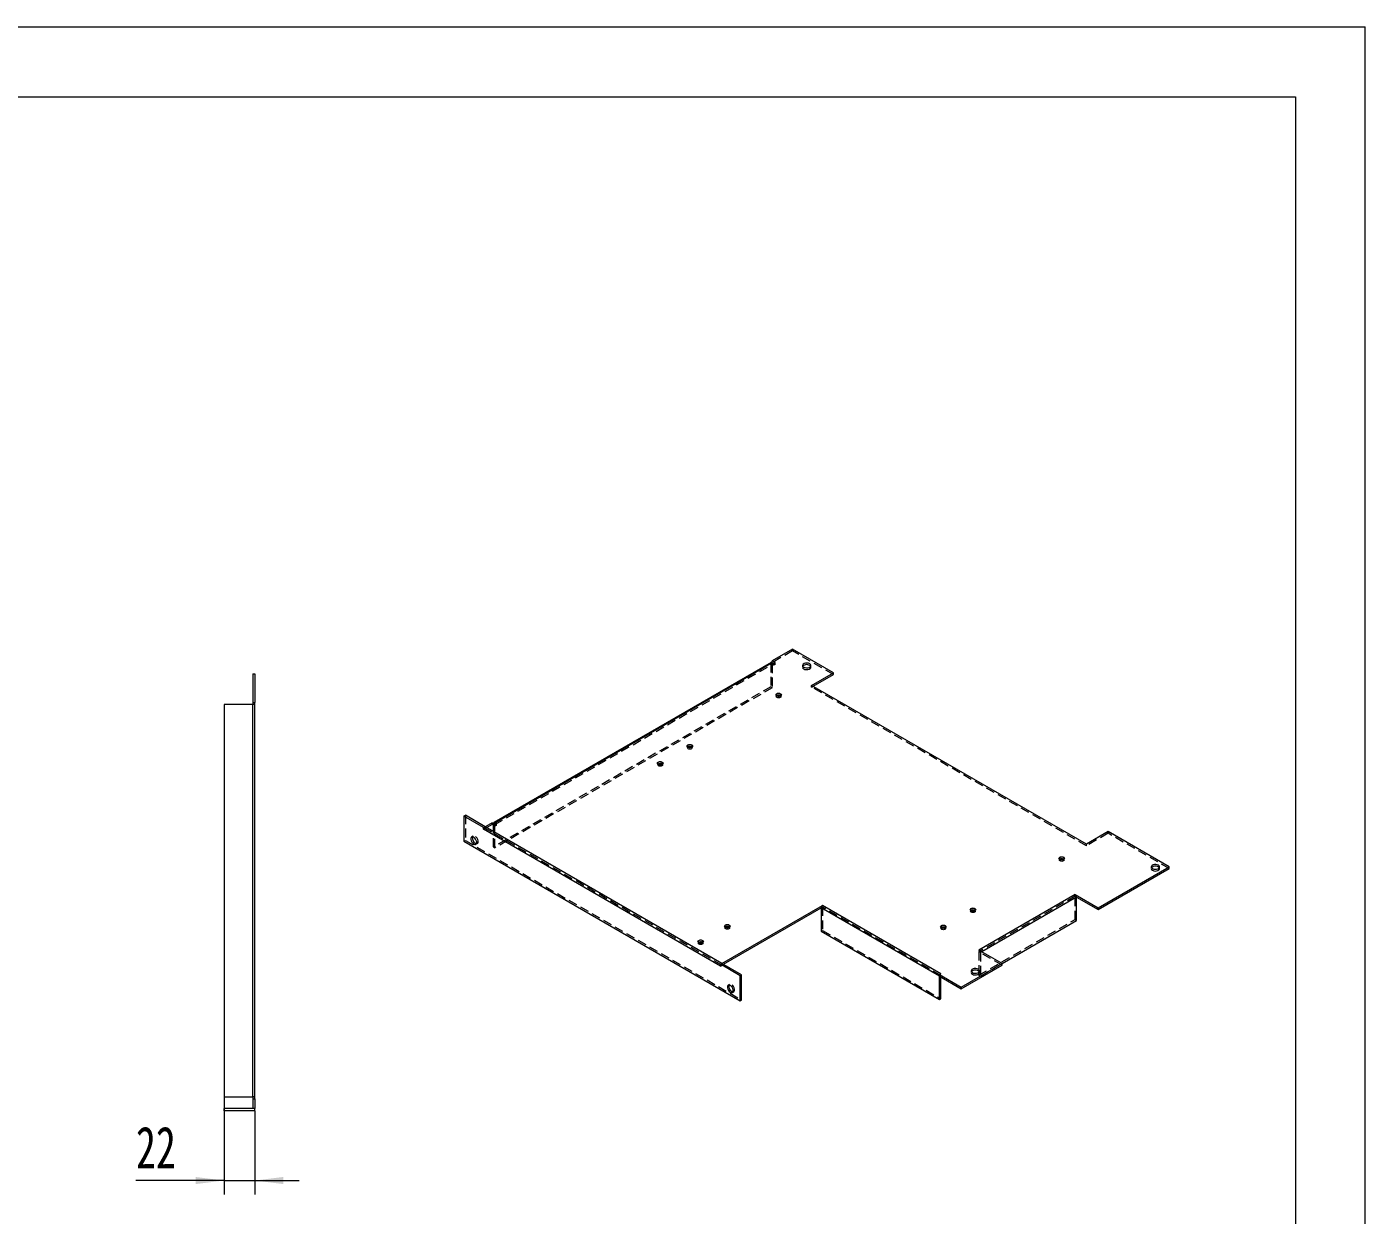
# Model space of a CAD drawing. Header units: millimetres. Extents: x 0 to 2100, y 1 to 1486.
# Drawn here: x 1141 to 2100, y 635 to 1486 of the extents above; entities that cross this region are included whole.
import ezdxf

# ---------------------------------------------------------------- set-up
doc = ezdxf.new("R2010")
doc.units = ezdxf.units.MM
doc.header["$LTSCALE"] = 5
doc.linetypes.add('HIDDEN', pattern=[1.905, 1.27, -0.635])
doc.layers.add('A-TITLEBLOCK', color=7, linetype='Continuous', lineweight=15)
doc.styles.add('SLDTEXTSTYLE1', font='TXT', dxfattribs={"width": 0.7})
doc.dimstyles.new('SLDDIMSTYLE1', dxfattribs={"dimtxt": 30, "dimasz": 20.4, "dimexe": 0, "dimexo": 0.0625, "dimgap": 7.5, "dimtad": 2, "dimrnd": 1e-09, "dimzin": 12, "dimdsep": 46, "dimtxsty": 'SLDTEXTSTYLE1', "dimsah": 1, "dimcen": 0.09, "dimadec": 0, "dimazin": 3, "dimtfac": 1, "dimtmove": 0, "dimatfit": 0, "dimfxl": 0, "dimfrac": 2, "dimtolj": 1, "dimtzin": 12, "dimarcsym": 0})

# ---------------------------------------------------------------- blocks, each defined once
blk = doc.blocks.new('_D_33')
at = {"layer": 'A-TITLEBLOCK'}
for p, q in [((1282.474644545871, 719.5038212177692), (1282.474644545871, 649.5038212177589)), ((1304.474644545871, 709.503821217769), (1304.474644545871, 649.5038212177586)), ((1282.474644545871, 659.5038212177589), (1219.307952350837, 659.5038212177592)), ((1282.474644545871, 659.5038212177589), (1304.474644545871, 659.5038212177587)), ((1304.474644545871, 659.5038212177587), (1336.224644545871, 659.5038212177585))]:
    blk.add_line(p, q, dxfattribs=at)
for points in [[(1282.474644545871, 659.5038212177589), (1262.074644545871, 662.0438212177589), (1262.074644545871, 656.963821217759)], [(1304.474644545871, 659.5038212177587), (1324.874644545871, 656.9638212177587), (1324.874644545871, 662.0438212177586)]]:
    blk.add_solid(points, dxfattribs=at)
at = {"layer": 'A-TITLEBLOCK', "insert": (1219.307952350838, 698.1758539929946), "char_height": 30, "attachment_point": 1, "style": 'SLDTEXTSTYLE1'}
blk.add_mtext('22', dxfattribs=at)

msp = doc.modelspace()

# ---------------------------------------------------------------- linework, layer by layer
at = {"color": 7, "linetype": 'Continuous', "lineweight": 15}
for p, q in [((1689.814163056024, 1040.13507777468), (1675.318471007126, 1031.766892876676)), ((1719.159093358374, 1023.194610099127), (1689.814163056024, 1040.13507777468)), ((1674.568545607865, 1030.61655067299), (1475.871533867248, 915.9112073670149)), ((1476.621472931308, 915.8369452808425), (1675.318484671925, 1030.542288586817)), ((1677.439791369125, 1030.542280698297), (1675.318471007126, 1031.766892876676)), ((1675.318471007126, 1030.542280699362), (1675.318471007126, 1031.766892876676)), ((1675.318484671925, 1030.542288586817), (1676.379144852924, 1029.929982497628)), ((1676.379144852924, 1029.929982497628), (1677.439791369125, 1030.542280698297)), ((1302.974644532833, 1022.503814780467), (1304.474644545871, 1022.503814780467)), ((1302.974644532833, 1022.503814780467), (1302.974644532833, 1002.003810488933)), ((1304.474644545871, 1022.503814780467), (1304.474644545871, 1002.003810488933)), ((1703.602754793276, 1014.214127000453), (1719.159093358374, 1023.194610099127)), ((1704.663590970295, 1013.601723461507), (1719.159093358374, 1021.969798870652)), ((1719.159093358374, 1021.969798870652), (1719.159093358374, 1023.194610099127)), ((1900.531989412998, 900.5292997040758), (1703.602754793276, 1014.214127000453)), ((1282.474644665081, 1000.503829800838), (1282.474644665081, 719.5038209942516)), ((1302.974644532833, 1000.503829800838), (1282.474644665081, 1000.503829800838)), ((1302.974644532833, 1002.003810488933), (1304.474644545871, 1002.003810488933)), ((1302.974644532833, 1002.003810488933), (1302.974644532833, 1000.503829800838)), ((1302.974644532833, 719.5038209942516), (1302.974644532833, 1000.503829800838)), ((1304.474644545871, 1000.503829800838), (1302.974644532833, 1000.503829800838)), ((1304.474644545871, 1000.503829800838), (1304.474644545871, 1002.003810488933)), ((1304.474644545871, 719.5038209942516), (1304.474644545871, 1000.503829800838)), ((1681.081404533195, 1006.927484814202), (1681.178452920248, 1006.866350492751)), ((1617.441791697595, 970.1891183223283), (1617.538840084647, 970.1279840008781)), ((1596.228587419061, 957.9429961583706), (1596.325635806114, 957.8818618369203)), ((1454.347609788864, 920.5312918379046), (1455.408269969863, 921.143597927094)), ((1469.550405277493, 912.9795169913485), (1455.408269969863, 921.143597927094)), ((1454.347609788864, 920.5312918379046), (1454.347609788864, 902.5673940737574)), ((1468.489745096493, 912.3672109021591), (1454.347609788864, 920.5312918379046)), ((1468.489745096493, 912.3672109021591), (1469.550405277493, 912.9795169913485)), ((1468.489745096493, 911.1423996736839), (1468.489745096493, 912.3672109021591)), ((1474.500153063217, 915.8369455659697), (1469.550405277493, 912.9795169913485)), ((1639.256028969048, 815.0105457624004), (1469.550405277493, 912.9795169913485)), ((1474.500153063217, 915.8369455659697), (1476.621473425216, 914.612333387591)), ((1477.682133112307, 915.224639191653), (1476.621472931308, 915.8369452808425)), ((1476.621472931308, 915.8369452808425), (1476.621472931308, 914.6123331035292)), ((1476.621473425216, 914.612333387591), (1477.682133112307, 915.224639191653)), ((1454.347609788864, 902.5673940737574), (1652.3375014615, 788.2702624939966)), ((1638.195368788048, 813.1734284447359), (1468.489745096493, 911.1423996736839)), ((1916.088327978097, 909.5097828027494), (1900.531989412998, 900.5292997040758)), ((1959.928952963522, 884.2011287085128), (1916.088327978097, 909.5097828027494)), ((1884.021045802553, 889.7729236143531), (1884.118088921249, 889.7117923342599)), ((1909.017266909727, 854.8104379480999), (1959.928952963522, 884.2011287085128)), ((1909.017266909727, 853.5856267196247), (1959.928952963522, 882.9763174800376)), ((1959.928952963522, 882.9763174800376), (1959.928952963522, 884.2011287085128)), ((1892.400260755003, 864.4032314128715), (1823.457352118126, 824.603337421366)), ((1892.400260755003, 864.4032314128715), (1909.017266909727, 854.8104379480999)), ((1639.256028969048, 815.0105457624004), (1711.380921441646, 856.6473599223225)), ((1640.316861524072, 814.3981401325212), (1710.320259120377, 854.8102413691065)), ((1795.173086771223, 805.8257466305608), (1710.320259120377, 854.8102413691065)), ((1710.320259120377, 854.8102413691065), (1710.320259120377, 838.0711548334343)), ((1796.233749092492, 807.6628651837767), (1711.380921441646, 856.6473599223225)), ((1893.460928344628, 862.5661098182984), (1825.57885588477, 823.3786235163219)), ((1893.460928344628, 845.8270232826262), (1893.460928344628, 862.5661098182984)), ((1893.460928344628, 862.5661098182984), (1909.017266909727, 853.5856267196247)), ((1909.017266909727, 853.5856267196247), (1909.017266909727, 854.8104379480999)), ((1820.381432966952, 853.0345571224798), (1820.478476085649, 852.9734258423867)), ((1840.074368809561, 815.0076184725089), (1893.460928344628, 845.8270232826262)), ((1644.311840616139, 841.1966368003255), (1644.408899539903, 841.1355024788752)), ((1710.320259120377, 838.0711548334343), (1795.173086771223, 789.0866600948887)), ((1799.168228688419, 840.788434958522), (1799.265271807115, 840.7273036784289)), ((1625.219958345966, 830.1751277651706), (1625.317016611185, 830.1139930635507)), ((1840.074358272849, 815.0105439565943), (1823.457352118126, 824.603337421366)), ((1638.195368788048, 814.3982396732109), (1639.256028969048, 815.0105457624004)), ((1638.195368788048, 814.3982396732109), (1638.195368788048, 813.1734284447359)), ((1652.3375014615, 806.2341602581439), (1638.195368788048, 814.3982396732109)), ((1653.398161642499, 806.8464663473334), (1639.256028969048, 815.0105457624004)), ((1652.3375014615, 806.2341602581439), (1653.398161642499, 806.8464663473334)), ((1652.3375014615, 788.2702624939966), (1652.3375014615, 806.2341602581439)), ((1653.398161642499, 788.882568583186), (1653.398161642499, 806.8464663473334)), ((1795.173086771223, 807.0505578590358), (1796.233749092492, 807.6628651837767)), ((1795.173086771223, 807.0505578590358), (1810.729425336321, 798.0700747603622)), ((1795.173086771223, 805.8257466305608), (1795.173086771223, 807.0505578590358)), ((1810.729425336321, 798.0700747603622), (1840.074358272849, 815.0105439565943)), ((1810.729425336321, 796.8452635318872), (1840.074358272849, 813.7857327281192)), ((1823.457352118126, 809.4579174151501), (1823.457352118126, 808.725050201342)), ((1840.074358272849, 813.7857327281192), (1840.074358272849, 815.0105439565943)), ((1795.173086771223, 805.8257466305608), (1810.729425336321, 796.8452635318872)), ((1795.173086771223, 789.0866600948887), (1795.173086771223, 805.8257466305608)), ((1796.233749092492, 789.6989674196295), (1796.233749092492, 805.2134417779882)), ((1810.729425336321, 796.8452635318872), (1810.729425336321, 798.0700747603622)), ((1652.3375014615, 788.2702624939966), (1653.398161642499, 788.882568583186)), ((1795.173086771223, 789.0866600948887), (1796.233749092492, 789.6989674196295)), ((1282.474644665081, 719.5038209942516), (1302.974644532833, 719.5038209942516)), ((1282.474644665081, 709.5038212177689), (1282.474644665081, 711.0038212308075)), ((1304.474644545871, 711.0038212308075), (1282.474644665081, 711.0038212308075)), ((1304.474644545871, 719.5038209942516), (1302.974644532833, 719.5038209942516)), ((1302.974644532833, 719.5038209942516), (1302.974644532833, 718.003821679705)), ((1302.974644532833, 718.003821679705), (1302.974644532833, 711.0038212308075)), ((1302.974644532833, 718.003821679705), (1304.474644545871, 718.003821679705)), ((1304.474644545871, 718.003821679705), (1304.474644545871, 719.5038209942516)), ((1304.474644545871, 718.003821679705), (1304.474644545871, 711.0038212308075)), ((1304.474644545871, 709.503821217769), (1304.474644545871, 711.0038212308075)), ((1304.474644545871, 709.503821217769), (1282.474644665081, 709.5038212177689))]:
    msp.add_line(p, q, dxfattribs=at)
at = {"color": 7, "linetype": 'HIDDEN', "lineweight": 0}
for p, q in [((1689.814163056024, 1038.910266546205), (1675.318471007126, 1030.542081648201)), ((1689.814163056024, 1038.910266546205), (1689.814163056024, 1040.13507777468)), ((1719.159093358374, 1021.969798870652), (1689.814163056024, 1038.910266546205)), ((1475.560812750308, 915.2244401415567), (1674.257824490925, 1029.929783447531)), ((1476.621472931308, 914.6121340523673), (1675.318484671925, 1029.317477358342)), ((1674.257824490925, 1029.929783447531), (1675.318484671925, 1029.317477358342)), ((1674.257824490925, 1029.929783447531), (1674.257824490925, 1013.190696911859)), ((1675.318471007126, 1030.542081648201), (1677.439791369125, 1029.317469469822)), ((1675.318484671925, 1030.542288586817), (1675.318484671925, 1029.317477358342)), ((1675.318484671925, 1029.317477358342), (1675.318484671925, 1012.57839082267)), ((1676.379144852924, 1028.705171269153), (1675.318484671925, 1029.317477358342)), ((1676.379144852924, 1028.705171269153), (1676.379144852924, 1029.929982497628)), ((1677.439791369125, 1029.317469469822), (1676.379144852924, 1028.705171269153)), ((1677.439791369125, 1029.317469469822), (1677.439791369125, 1030.542280698297)), ((1697.06720499664, 1028.501259133767), (1697.06720499664, 1027.276447905291)), ((1703.06721849685, 1027.276454748345), (1703.06721849685, 1028.50126597682)), ((1674.257824490925, 1013.190696911859), (1475.560812750308, 898.4853536058847)), ((1675.318484671925, 1012.57839082267), (1476.621472931308, 897.8730475166951)), ((1674.257824490925, 1013.190696911859), (1675.318484671925, 1012.57839082267)), ((1678.264670061117, 1007.478755552376), (1678.264670061117, 1006.253944323901)), ((1681.564678737467, 1006.253947365258), (1681.564678737467, 1007.478758593733)), ((1703.602754793276, 1012.989315771978), (1703.602754793276, 1014.214127000453)), ((1703.602754793276, 1012.989315771978), (1704.663590970295, 1013.601723461507)), ((1900.531989412998, 899.3044884756007), (1703.602754793276, 1012.989315771978)), ((1614.625057225517, 970.7403890605028), (1614.625057225517, 969.5155778320277)), ((1617.925065901867, 969.5155808733849), (1617.925065901867, 970.74039210186)), ((1593.411852946984, 958.494266896545), (1593.411852946984, 957.26945566807)), ((1596.711861623334, 957.2694587094271), (1596.711861623334, 958.4942699379023)), ((1455.408269969863, 921.143597927094), (1455.408269969863, 903.1797001629468)), ((1468.489745096493, 911.1423996736839), (1469.550405277493, 911.7547057628733)), ((1474.500153063217, 914.6121343374946), (1469.550405277493, 911.7547057628733)), ((1469.550405277493, 911.7547057628733), (1469.550405277493, 912.9795169913485)), ((1639.256028969048, 813.7857345339253), (1469.550405277493, 911.7547057628733)), ((1474.500153063217, 914.6121343374946), (1474.500153063217, 915.8369455659697)), ((1476.621473425216, 913.3875221591157), (1474.500153063217, 914.6121343374946)), ((1475.560812750308, 915.2244401415567), (1476.621472931308, 914.6121340523673)), ((1475.560812750308, 898.4853536058847), (1475.560812750308, 915.2244401415567)), ((1476.621473425216, 913.3875221591157), (1476.621473425216, 914.612333387591)), ((1476.621472931308, 914.6121340523673), (1477.682133112307, 913.999827963178)), ((1477.682133112307, 913.999827963178), (1476.621473425216, 913.3875221591157)), ((1476.621472931308, 897.8730475166951), (1476.621472931308, 913.387521875054)), ((1477.682133112307, 913.999827963178), (1477.682133112307, 915.224639191653)), ((1454.347609788864, 902.5673940737574), (1455.408269969863, 903.1797001629468)), ((1455.408269969863, 903.1797001629468), (1653.398161642499, 788.882568583186)), ((1460.97945904281, 906.1867806465413), (1459.918798861811, 905.5744745573519)), ((1916.088327978097, 908.2849715742742), (1900.531989412998, 899.3044884756007)), ((1916.088327978097, 908.2849715742742), (1916.088327978097, 909.5097828027494)), ((1959.928952963522, 882.9763174800376), (1916.088327978097, 908.2849715742742)), ((1462.918555365002, 900.3781811561978), (1463.979215546002, 900.9904872453873)), ((1475.560812750308, 898.4853536058847), (1476.621472931308, 897.8730475166951)), ((1900.531989412998, 899.3044884756007), (1900.531989412998, 900.5292997040758)), ((1881.204308696297, 890.3241958732061), (1881.204308696297, 889.0993846447311)), ((1884.504322641003, 889.0993846447311), (1884.504322641003, 890.3241958732061)), ((1947.02944636143, 884.2011287085128), (1947.02944636143, 882.9763174800377)), ((1953.02947171544, 882.9763174800377), (1953.02947171544, 884.2011287085128)), ((1710.320259120377, 854.8102413691065), (1711.380921441646, 855.4225486938473)), ((1796.233749092492, 806.4380539553016), (1711.380921441646, 855.4225486938473)), ((1711.380921441646, 855.4225486938473), (1711.380921441646, 838.6834621581751)), ((1892.400260755003, 863.1784201843965), (1823.457352118126, 823.378526192891)), ((1892.400260755003, 846.4393336487243), (1892.400260755003, 863.1784201843965)), ((1892.400260755003, 863.1784201843965), (1893.460928344628, 862.5661098182984)), ((1817.564695860696, 853.5858293813328), (1817.564695860696, 852.3610181528578)), ((1820.864709805403, 852.3610181528578), (1820.864709805403, 853.5858293813328)), ((1823.457352118126, 806.6394396572188), (1892.400260755003, 846.4393336487243)), ((1893.460928344628, 845.8270232826262), (1892.400260755003, 846.4393336487243)), ((1641.495121949129, 841.7479075384999), (1641.495121949129, 840.5230963100248)), ((1644.795120088767, 840.523099351382), (1644.795120088767, 841.7479105798571)), ((1710.320259120377, 838.0711548334343), (1711.380921441646, 838.6834621581751)), ((1711.380921441646, 838.6834621581751), (1796.233749092492, 789.6989674196295)), ((1796.351491582163, 841.339707217375), (1796.351491582163, 840.1148959889)), ((1799.651505526869, 840.1148959889), (1799.651505526869, 841.339707217375)), ((1622.403239678956, 830.7263985033452), (1622.403239678956, 829.50158727487)), ((1625.70323584296, 829.5015891757182), (1625.70323584296, 830.7264004041933)), ((1823.457352118126, 823.378526192891), (1823.457352118126, 809.4579174151501)), ((1824.518019707751, 822.7662158267929), (1823.457352118126, 823.378526192891)), ((1825.57885588477, 823.3786235163219), (1824.518019707751, 822.7662158267929)), ((1840.074358272849, 813.7857327281192), (1824.518019707751, 822.7662158267929)), ((1824.518019707751, 822.7662158267929), (1824.518019707751, 806.0271292911207)), ((1638.195368788048, 813.1734284447359), (1639.256028969048, 813.7857345339253)), ((1639.256028969048, 815.0105457624004), (1639.256028969048, 813.7857345339253)), ((1639.256028969048, 813.7857345339253), (1640.316861524072, 814.3981401325212)), ((1795.173086771223, 805.8257466305608), (1796.233749092492, 806.4380539553016)), ((1796.233749092492, 805.2134417779882), (1796.233749092492, 806.4380539553016)), ((1817.982471228205, 809.7038956822937), (1817.982471228205, 808.4790844538187)), ((1823.457352118126, 808.725050201342), (1823.457352118126, 806.6394396572188)), ((1824.518019707751, 806.0271292911207), (1823.457352118126, 806.6394396572188)), ((1823.982480777147, 808.479075329747), (1823.982480777147, 809.703886558222)), ((1824.518019707751, 806.0271292911207), (1840.074368809561, 815.0076184725089)), ((1644.827220676172, 800.0537269611689), (1643.766560495173, 799.4414208719795)), ((1646.766320291087, 794.2451255699772), (1647.826980472087, 794.8574316591667))]:
    msp.add_line(p, q, dxfattribs=at)
at = {"color": 7, "linetype": 'Continuous', "lineweight": 15, "flags": 128}
for points in [[(1697.945898299464, 1027.276653608357), (1698.799369347631, 1026.93166789702), (1699.80575706473, 1026.775996027788), (1700.843682478317, 1026.828419141825), (1701.787941789444, 1027.082602852384), (1702.524668701414, 1027.507906245827), (1702.964996584143, 1028.053027708592), (1703.055805920527, 1028.652209295917), (1702.786145115398, 1029.233184558592), (1702.188526511115, 1029.725870741891), (1701.335076536373, 1030.070868618657), (1700.328688819273, 1030.226540487889), (1699.290762088598, 1030.174118134191), (1698.346483021135, 1029.919921497864), (1697.609756109165, 1029.494618104421), (1697.169447982772, 1028.949509567424), (1697.078639963477, 1028.35032721976), (1697.348300768605, 1027.769351957085), (1697.945898299464, 1027.276653608357)], [(1678.747944265389, 1006.805218103433), (1679.283235583258, 1006.598731237793), (1679.914671765114, 1006.526229843739), (1680.546105312792, 1006.598741882543), (1681.081401899017, 1006.805219624111), (1681.439070592193, 1007.11423976566), (1681.564678737467, 1007.478758593733), (1681.439067958015, 1007.843266777056), (1681.081404533195, 1008.152296042677), (1680.546092141902, 1008.358770742887), (1679.91467703347, 1008.431284302371), (1679.283243485792, 1008.358772263566), (1678.747949533745, 1008.15229300132), (1678.390278206392, 1007.843274380449), (1678.264670061117, 1007.478755552376), (1678.390259767146, 1007.114235203624), (1678.747944265389, 1006.805218103433)], [(1615.108331429789, 970.0668516115594), (1615.64363328437, 969.8603708286342), (1616.275058929514, 969.7878633518651), (1616.906492477192, 969.8603753906701), (1617.441789063417, 970.0668531322381), (1617.799457756592, 970.3758732737869), (1617.925065901867, 970.74039210186), (1617.799465659127, 971.1049063678973), (1617.441791697595, 971.4139295508035), (1616.906489843014, 971.6204103337286), (1616.27506419787, 971.6929178104978), (1615.643630650192, 971.6204057716927), (1615.108336698145, 971.4139265094462), (1614.750665370792, 971.104907888576), (1614.625057225517, 970.7403890605028), (1614.750657468257, 970.3758747944655), (1615.108331429789, 970.0668516115594)], [(1593.895137687968, 957.820735530316), (1594.430429005836, 957.6142486646764), (1595.06185465098, 957.5417411879074), (1595.693288198659, 957.6142532267123), (1596.228584784883, 957.8207309682803), (1596.586264014771, 958.1297571925436), (1596.711861623334, 958.4942699379023), (1596.586261380593, 958.8587842039396), (1596.228587419061, 959.1678073868457), (1595.693285564481, 959.3742881697709), (1595.061859919337, 959.44679564654), (1594.430436908371, 959.3742896904495), (1593.895132419612, 959.1678043454884), (1593.537461092258, 958.8587857246182), (1593.411852946984, 958.494266896545), (1593.537453189724, 958.1297526305077), (1593.895137687968, 957.820735530316)], [(1461.418677442678, 900.5267052097397), (1462.144211732191, 900.2555937428042), (1462.782235993305, 900.3126426996745), (1463.255794690451, 900.6909721759939), (1463.507769953546, 901.344948088164), (1463.507769953546, 902.1956931338117), (1463.255794690451, 903.1405942527126), (1462.782235993305, 904.0656822021963), (1462.144211732191, 904.8593782909737), (1461.418677442678, 905.4259501236402), (1460.693143153166, 905.6970623510387), (1460.055118892052, 905.6400133941684), (1459.581560194906, 905.2616846783118), (1459.329584602539, 904.6077081957637), (1459.329584602539, 903.7569631501159), (1459.581560194906, 902.812062601593), (1460.055118892052, 901.8869738916464), (1460.693143153166, 901.0932778028691), (1461.418677442678, 900.5267052097397)], [(1462.479337623678, 901.1390112989292), (1463.204871913191, 900.8678998319936), (1463.352030927489, 900.8521093203458)], [(1881.687585534747, 889.6506569035841), (1882.22287158426, 889.4441730793018), (1882.85431566865, 889.3716671232113), (1883.48575975304, 889.4441730793018), (1884.021045802553, 889.6506569035841), (1884.37872503244, 889.9596709624186), (1884.504322641003, 890.3241958732061), (1884.378703959016, 890.6887086185649), (1884.021045802553, 890.9977348428282), (1883.485738679616, 891.2042065016817), (1882.85431566865, 891.2767246232011), (1882.222892657684, 891.2042065016817), (1881.687585534747, 890.9977348428282), (1881.329927378284, 890.6887086185649), (1881.204308696297, 890.3241958732061), (1881.329906304859, 889.9596709624186), (1881.687585534747, 889.6506569035841)], [(1947.908144932609, 882.9765201417457), (1948.761618614955, 882.63153290973), (1949.768001063698, 882.4758640818553), (1950.805930428551, 882.5282849148743), (1951.750188422589, 882.7824693857727), (1952.48691533456, 883.2077727792159), (1952.927244534377, 883.7528934816416), (1953.018049919494, 884.3520773499843), (1952.748394382721, 884.9330495713021), (1952.150773144261, 885.4257372752799), (1951.29732053534, 885.7707366727243), (1950.290938086596, 885.926405500599), (1949.253008721743, 885.8739846675799), (1948.308729654281, 885.6197880312527), (1947.57200274231, 885.1944846378096), (1947.131694615917, 884.6493761008129), (1947.0408892308, 884.0501922324701), (1947.310544767573, 883.4692200111522), (1947.908144932609, 882.9765201417457)], [(1818.047972699147, 852.9122904117107), (1818.583269285371, 852.7058126701428), (1819.21470283305, 852.633300631338), (1819.84614691744, 852.7058065874285), (1820.381432966952, 852.9122904117107), (1820.73911219684, 853.2213044705453), (1820.864709805403, 853.5858293813328), (1820.739101660128, 853.950348209406), (1820.381432966952, 854.2593683509549), (1819.846136380728, 854.4658460925228), (1819.21470283305, 854.5383581313278), (1818.583279822084, 854.4658400098083), (1818.047972699147, 854.2593683509549), (1817.690314542683, 853.9503421266916), (1817.564695860696, 853.5858293813328), (1817.690304005971, 853.2213105532597), (1818.047972699147, 852.9122904117107)], [(1641.978388250867, 841.0743746515924), (1642.513695373804, 840.86789082731), (1643.14511838477, 840.7953848712195), (1643.776544029914, 840.8678923479886), (1644.311845884495, 841.0743731309136), (1644.669517211848, 841.3833947931412), (1644.795120088767, 841.7479105798571), (1644.669522480204, 842.1124233252159), (1644.311840616139, 842.4214480288006), (1643.776546664092, 842.6279272910471), (1643.145123653126, 842.7004332471375), (1642.513695373804, 842.62792424969), (1641.978396153401, 842.4214449874432), (1641.62072219187, 842.1124218045372), (1641.495121949129, 841.7479075384999), (1641.620719557691, 841.3833947931412), (1641.978388250867, 841.0743746515924)], [(1796.834778957326, 840.6661743304675), (1797.370065006838, 840.4596905061851), (1798.001498554516, 840.3871784673803), (1798.632942638906, 840.4596844234708), (1799.168228688419, 840.666168247753), (1799.525918455019, 840.975188389302), (1799.651505526869, 841.339707217375), (1799.525897381594, 841.7042260454483), (1799.168228688419, 842.0132461869971), (1798.632932102194, 842.219723928565), (1798.001498554516, 842.2922359673698), (1797.370086080262, 842.219723928565), (1796.834768420613, 842.0132461869971), (1796.47711026415, 841.7042199627338), (1796.351491582163, 841.339707217375), (1796.477099727438, 840.975188389302), (1796.834778957326, 840.6661743304675)], [(1622.886505980694, 830.0528656164375), (1623.421811127997, 829.8463806516462), (1624.053236114597, 829.7738758360647), (1624.684661759741, 829.8463833128337), (1625.219962297232, 830.0528633354196), (1625.57763560022, 830.361886138156), (1625.70323584296, 830.7264004041933), (1625.577640210031, 831.090914290061), (1625.219958345966, 831.3999389936458), (1624.684664393919, 831.6064182558923), (1624.053239407319, 831.6789230714738), (1623.421813762175, 831.6064155947048), (1622.886512566139, 831.3999351919492), (1622.528839921696, 831.0909127693825), (1622.403239678956, 830.7263985033452), (1622.528835311885, 830.3618846174775), (1622.886505980694, 830.0528656164375)], [(1818.861153994316, 808.479277991455), (1819.714622408305, 808.1342877180822), (1820.721004857048, 807.9786188902075), (1821.758934221902, 808.0310397232265), (1822.703202752652, 808.2852302768392), (1823.439929664622, 808.7105336702825), (1823.880253596084, 809.2556513313509), (1823.971058981201, 809.8548351996935), (1823.701403444428, 810.4358074210115), (1823.10379274268, 810.9285012077036), (1822.250329597047, 811.2734945224336), (1821.243947148303, 811.4291633503083), (1820.20601778345, 811.3767425172892), (1819.261743984344, 811.1225489223193), (1818.525017072373, 810.697245528876), (1818.084698409268, 810.1521309091648), (1817.993893024151, 809.5529470408222), (1818.263548560923, 808.9719748195042), (1818.861153994316, 808.479277991455)], [(1645.26644039313, 794.3936507640282), (1645.991977316821, 794.122537776414), (1646.629996309579, 794.1795897746415), (1647.103558299447, 794.5579173501127), (1647.35553323327, 795.2118934523675), (1647.35553323327, 796.0626384980152), (1647.103558299447, 797.0075394268314), (1646.629996309579, 797.9326292771632), (1645.991977316821, 798.7263223245835), (1645.26644039313, 799.2928956779285), (1644.540903469439, 799.5640094260057), (1643.902884476681, 799.506957427778), (1643.429322486813, 799.1286306127698), (1643.177347552991, 798.474653750052), (1643.177347552991, 797.6239087044044), (1643.429322486813, 796.679008536051), (1643.902884476681, 795.7539179252562), (1644.540903469439, 794.960224877836), (1645.26644039313, 794.3936507640282)], [(1646.327100574129, 795.0059568532175), (1647.05263749782, 794.7348438656034), (1647.199793219396, 794.7190552548037)]]:
    msp.add_lwpolyline(points, dxfattribs=at)
at = {"color": 7, "linetype": 'HIDDEN', "lineweight": 0, "flags": 128}
for points in [[(1697.261035718764, 1027.888857115499), (1697.169447982772, 1027.724698338949), (1697.078639963477, 1027.125515991285), (1697.348300768605, 1026.544540728609), (1697.945898299464, 1026.051842379882)], [(1697.945898299464, 1026.051842379882), (1698.799369347631, 1025.706856668545), (1699.80575706473, 1025.551184799313), (1700.843682478317, 1025.60360791335), (1701.787941789444, 1025.857791623909), (1702.524668701414, 1026.283095017352), (1702.964996584143, 1026.828216480117), (1703.055805920527, 1027.427398067442), (1702.873391725993, 1027.888858636178)], [(1681.178452920248, 1006.866350492751), (1681.439067958015, 1006.618455548581), (1681.564678737467, 1006.253947365258), (1681.439070592193, 1005.889428537185), (1681.081401899017, 1005.580408395636), (1680.546105312792, 1005.373930654068), (1679.914671765114, 1005.301418615263), (1679.283235583258, 1005.373920009318), (1678.747944265389, 1005.580406874958), (1678.390259767146, 1005.889423975149), (1678.264670061117, 1006.253944323901), (1678.390278206392, 1006.618463151974), (1678.650901146693, 1006.866353534109)], [(1617.538840084647, 970.1279840008781), (1617.799465659127, 969.8800951394222), (1617.925065901867, 969.5155808733849), (1617.799457756592, 969.1510620453118), (1617.441789063417, 968.8420419037628), (1616.906492477192, 968.6355641621949), (1616.275058929514, 968.5630521233901), (1615.64363328437, 968.6355596001591), (1615.108331429789, 968.8420403830843), (1614.750657468257, 969.1510635659904), (1614.625057225517, 969.5155778320277), (1614.750665370792, 969.8800966601008), (1615.011288311093, 970.1279870422352)], [(1596.325635806114, 957.8818618369203), (1596.586261380593, 957.6339729754644), (1596.711861623334, 957.2694587094271), (1596.586264014771, 956.9049459640684), (1596.228584784883, 956.5959197398051), (1595.693288198659, 956.3894419982372), (1595.06185465098, 956.3169299594324), (1594.430429005836, 956.3894374362014), (1593.895137687968, 956.595924301841), (1593.537453189724, 956.9049414020327), (1593.411852946984, 957.26945566807), (1593.537461092258, 957.6339744961431), (1593.798084032559, 957.8818648782775)], [(1463.352030927489, 900.8521093203458), (1463.842896174305, 900.9249487888638), (1464.316454871451, 901.3032782651834), (1464.568430134545, 901.9572541773533), (1464.568430134545, 902.8079992230012), (1464.316454871451, 903.7529003419022), (1463.842896174305, 904.6779882913858), (1463.204871913191, 905.4716843801632), (1462.479337623678, 906.0382562128295), (1461.753803334165, 906.309368440228), (1461.115779073051, 906.2523194833577), (1460.642220375906, 905.8739907675011), (1460.545983315687, 905.712853338964)], [(1884.118088921249, 889.7117923342599), (1884.378703959016, 889.4638973900898), (1884.504322641003, 889.0993846447311), (1884.37872503244, 888.7348597339435), (1884.021045802553, 888.425845675109), (1883.48575975304, 888.2193618508267), (1882.85431566865, 888.1468558947363), (1882.22287158426, 888.2193618508267), (1881.687585534747, 888.425845675109), (1881.329906304859, 888.7348597339435), (1881.204308696297, 889.0993846447311), (1881.329927378284, 889.4638973900898), (1881.590542416051, 889.7117923342602)], [(1947.223279717731, 883.5887251695666), (1947.131694615917, 883.4245648723377), (1947.0408892308, 882.8253810039951), (1947.310544767573, 882.244408782677), (1947.908144932609, 881.7517089132705)], [(1947.908144932609, 881.7517089132705), (1948.761618614955, 881.406721681255), (1949.768001063698, 881.2510528533803), (1950.805930428551, 881.3034736863993), (1951.750188422589, 881.5576581572976), (1952.48691533456, 881.9829615507409), (1952.927244534377, 882.5280822531664), (1953.018049919494, 883.1272661215093), (1952.835638359139, 883.5887251695666)], [(1820.478476085649, 852.9734258423867), (1820.739101660128, 852.7255369809309), (1820.864709805403, 852.3610181528578), (1820.73911219684, 851.9964932420703), (1820.381432966952, 851.6874791832357), (1819.84614691744, 851.4809953589534), (1819.21470283305, 851.4084894028629), (1818.583269285371, 851.4810014416678), (1818.047972699147, 851.6874791832357), (1817.690304005971, 851.9964993247846), (1817.564695860696, 852.3610181528578), (1817.690314542683, 852.7255308982166), (1817.950929580451, 852.9734258423867)], [(1644.408899539903, 841.1355024788752), (1644.669522480204, 840.8876120967407), (1644.795120088767, 840.523099351382), (1644.669517211848, 840.1585835646661), (1644.311845884495, 839.8495619024386), (1643.776544029914, 839.6430811195136), (1643.14511838477, 839.5705736427444), (1642.513695373804, 839.6430795988348), (1641.978388250867, 839.8495634231172), (1641.620719557691, 840.1585835646661), (1641.495121949129, 840.5230963100248), (1641.62072219187, 840.8876105760621), (1641.881337229637, 841.1355055202324)], [(1799.265271807115, 840.7273036784289), (1799.525897381594, 840.4794148169731), (1799.651505526869, 840.1148959889), (1799.525918455019, 839.7503771608268), (1799.168228688419, 839.4413570192779), (1798.632942638906, 839.2348731949955), (1798.001498554516, 839.1623672389051), (1797.370065006838, 839.2348792777101), (1796.834778957326, 839.4413631019925), (1796.477099727438, 839.7503771608268), (1796.351491582163, 840.1148959889), (1796.47711026415, 840.4794087342588), (1796.737725301917, 840.7273036784289)], [(1625.317016611185, 830.1139930635507), (1625.577640210031, 829.8661030615858), (1625.70323584296, 829.5015891757182), (1625.57763560022, 829.1370749096809), (1625.219962297232, 828.8280521069445), (1624.684661759741, 828.6215720843586), (1624.053236114597, 828.5490646075895), (1623.421811127997, 828.6215694231711), (1622.886505980694, 828.8280543879624), (1622.528835311885, 829.1370733890024), (1622.403239678956, 829.50158727487), (1622.528839921696, 829.8661015409073), (1622.789454959463, 830.1139964850776)], [(1818.176294047794, 809.0914860606332), (1818.084698409268, 808.9273196806898), (1817.993893024151, 808.3281358123471), (1818.263548560923, 807.7471635910291), (1818.861153994316, 807.2544667629799)], [(1818.861153994316, 807.2544667629799), (1819.714622408305, 806.9094764896071), (1820.721004857048, 806.7538076617324), (1821.758934221902, 806.8062284947515), (1822.703202752652, 807.0604190483642), (1823.439929664622, 807.4857224418074), (1823.880253596084, 808.0308401028757), (1823.971058981201, 808.6300239712185), (1823.788647420846, 809.091483019276)], [(1647.199793219396, 794.7190552548037), (1647.690656490578, 794.7918958638309), (1648.164218480447, 795.170223439302), (1648.416193414269, 795.8241995415568), (1648.416193414269, 796.6749445872047), (1648.164218480447, 797.6198455160207), (1647.690656490578, 798.5449353663527), (1647.05263749782, 799.338628413773), (1646.327100574129, 799.9052017671179), (1645.601563650439, 800.176315515195), (1644.963544657681, 800.1192635169675), (1644.489982667812, 799.7409367019592), (1644.39375087595, 799.5797962320648)]]:
    msp.add_lwpolyline(points, dxfattribs=at)
at = {"color": 7, "linetype": 'Continuous', "lineweight": 0, "flags": 128}
for points in [[(1678.500459108898, 1006.662347817682), (1678.066913606249, 1007.036919043258), (1677.914672671272, 1007.478755929504), (1678.066913606249, 1007.920592815751), (1678.500459108898, 1008.295164041327), (1679.149305806541, 1008.545444532637), (1679.914672671272, 1008.633331353675), (1680.680039536002, 1008.545444532636), (1681.328886233645, 1008.295164041327), (1681.762431736294, 1007.92059281575), (1681.914672671272, 1007.478755929504), (1681.762431736294, 1007.036919043258), (1681.328886233645, 1006.662347817682), (1680.680039536002, 1006.412067326372), (1679.914672671272, 1006.324180505333), (1679.149305806541, 1006.412067326372), (1678.500459108898, 1006.662347817682)], [(1614.860848802109, 969.9239827856599), (1614.42730329946, 970.2985540112364), (1614.275062364482, 970.7403908974824), (1614.427303299459, 971.1822277837285), (1614.860848802109, 971.5567990093051), (1615.509695499752, 971.8070795006146), (1616.275062364482, 971.8949663216534), (1617.040429229212, 971.8070795006145), (1617.689275926855, 971.5567990093051), (1618.122821429504, 971.1822277837285), (1618.275062364482, 970.7403908974825), (1618.122821429504, 970.2985540112364), (1617.689275926855, 969.9239827856599), (1617.040429229212, 969.6737022943504), (1616.275062364482, 969.5858154733115), (1615.509695499752, 969.6737022943505), (1614.860848802109, 969.9239827856599)], [(1593.647645366513, 957.6778611083192), (1593.214099863863, 958.0524323338958), (1593.061858928886, 958.4942692201419), (1593.214099863863, 958.936106106388), (1593.647645366513, 959.3106773319646), (1594.296492064155, 959.5609578232741), (1595.061858928886, 959.6488446443129), (1595.827225793616, 959.560957823274), (1596.476072491259, 959.3106773319645), (1596.909617993908, 958.9361061063879), (1597.061858928886, 958.4942692201417), (1596.909617993908, 958.0524323338957), (1596.476072491259, 957.6778611083191), (1595.827225793616, 957.4275806170097), (1595.061858928886, 957.3396937959708), (1594.296492064155, 957.4275806170098), (1593.647645366513, 957.6778611083192)], [(1881.440105309437, 889.5077837711227), (1881.006559806788, 889.8823549966993), (1880.85431887181, 890.3241918829455), (1881.006559806788, 890.7660287691916), (1881.440105309437, 891.1405999947682), (1882.08895200708, 891.3908804860777), (1882.85431887181, 891.4787673071165), (1883.61968573654, 891.3908804860777), (1884.268532434183, 891.1405999947682), (1884.702077936833, 890.7660287691916), (1884.85431887181, 890.3241918829455), (1884.702077936833, 889.8823549966993), (1884.268532434183, 889.5077837711227), (1883.61968573654, 889.2575032798132), (1882.85431887181, 889.1696164587744), (1882.08895200708, 889.2575032798132), (1881.440105309437, 889.5077837711227)], [(1817.800495002648, 852.769418739101), (1817.366949499998, 853.1439899646775), (1817.214708565021, 853.5858268509235), (1817.366949499998, 854.0276637371696), (1817.800495002647, 854.4022349627462), (1818.44934170029, 854.6525154540557), (1819.21470856502, 854.7404022750945), (1819.980075429751, 854.6525154540556), (1820.628922127393, 854.4022349627462), (1821.062467630043, 854.0276637371696), (1821.21470856502, 853.5858268509236), (1821.062467630043, 853.1439899646775), (1820.628922127394, 852.769418739101), (1819.980075429751, 852.5191382477915), (1819.214708565021, 852.4312514267526), (1818.449341700291, 852.5191382477916), (1817.800495002648, 852.769418739101)], [(1641.730906487197, 840.9315011176718), (1641.297360984548, 841.3060723432484), (1641.145120049571, 841.7479092294946), (1641.297360984548, 842.1897461157407), (1641.730906487197, 842.5643173413173), (1642.37975318484, 842.8145978326268), (1643.145120049571, 842.9024846536656), (1643.910486914301, 842.8145978326268), (1644.559333611944, 842.5643173413173), (1644.992879114593, 842.1897461157407), (1645.145120049571, 841.7479092294946), (1644.992879114593, 841.3060723432484), (1644.559333611944, 840.9315011176718), (1643.910486914301, 840.6812206263623), (1643.145120049571, 840.5933338053235), (1642.37975318484, 840.6812206263623), (1641.730906487197, 840.9315011176718)], [(1796.587291567051, 840.5232970617603), (1796.153746064402, 840.8978682873369), (1796.001505129424, 841.339705173583), (1796.153746064402, 841.7815420598291), (1796.587291567051, 842.1561132854057), (1797.236138264694, 842.4063937767152), (1798.001505129424, 842.494280597754), (1798.766871994154, 842.406393776715), (1799.415718691797, 842.1561132854056), (1799.849264194447, 841.781542059829), (1800.001505129424, 841.3397051735828), (1799.849264194447, 840.8978682873368), (1799.415718691797, 840.5232970617602), (1798.766871994154, 840.2730165704507), (1798.001505129424, 840.1851297494119), (1797.236138264694, 840.2730165704509), (1796.587291567051, 840.5232970617603)], [(1622.63902339516, 829.9099916080652), (1622.205477892511, 830.2845628336418), (1622.053236957533, 830.726399719888), (1622.205477892511, 831.1682366061343), (1622.639023395161, 831.5428078317109), (1623.287870092803, 831.7930883230204), (1624.053236957534, 831.8809751440593), (1624.818603822264, 831.7930883230204), (1625.467450519907, 831.5428078317109), (1625.900996022556, 831.1682366061343), (1626.053236957534, 830.726399719888), (1625.900996022556, 830.2845628336418), (1625.467450519907, 829.9099916080652), (1624.818603822264, 829.6597111167556), (1624.053236957533, 829.5718242957167), (1623.287870092803, 829.6597111167557), (1622.63902339516, 829.9099916080652)]]:
    msp.add_lwpolyline(points, dxfattribs=at)
at = {"color": 7, "linetype": 'HIDDEN', "lineweight": 0}
for centre, radius, start, end in [((1674.992949622796, 1030.010858247126), 0.7395823704208621, 125.018632672774, 186.2935494505864), ((1822.21513715319, 822.661390351745), 2.305267108236959, 2.606261555248854, 57.39396966136), ((1640.498192977825, 813.0686371552101), 2.305207249550649, 122.6054785738682, 177.3945212804989), ((1797.475906286599, 805.7209578986956), 2.305202463716577, 122.6053535964406, 177.3945795039353)]:
    msp.add_arc(centre, radius, start, end, dxfattribs=at)
at = {"color": 7, "linetype": 'Continuous', "lineweight": 15}
for centre, radius, start, end in [((1674.879104570924, 1029.928966561598), 0.7544658903984496, 54.38242276378608, 114.3071174473557), ((1700.067214448984, 1025.207179875052), 3.881498665190448, 43.70040028276161, 136.2996307660352), ((1679.919367921328, 1004.781153966579), 2.440709977604634, 61.56861537710058, 121.3129490445737), ((1616.279754274067, 968.0428197453066), 2.440681985717247, 61.56823794120281, 121.3133264804714), ((1595.066549995534, 955.796697581347), 2.440681985719016, 61.56823794123036, 121.3133264804524), ((1470.79256928627, 911.037608384158), 2.305207249550923, 122.6054785738636, 177.3945212804961), ((1476.207424310115, 915.3293309325442), 0.6550638039993624, 50.79671526244793, 189.2140364923412), ((1464.397975946332, 904.6455496686203), 3.99712200855484, 164.5131005907564, 241.3142751376672), ((1882.859007510036, 887.6266595872278), 2.440652016860996, 61.56783383713094, 121.313730584522), ((1950.029459038435, 880.9070386059036), 3.881505533382228, 43.70046270764945, 136.2995372923505), ((1891.158045790068, 862.4612843432509), 2.305267108236468, 2.606261555243722, 57.39396966136495), ((1712.623078635756, 854.70545263724), 2.305202463718678, 122.6053535964571, 177.3945795039066), ((1819.219393862759, 850.8883253666471), 2.440624024593303, 61.56745637523964, 121.3141080464411), ((1643.149805113495, 839.0502618513696), 2.440748231774903, 61.56913117085296, 121.3124332508311), ((1798.006189584225, 838.6422032026898), 2.44062402459273, 61.56745637522643, 121.3141080464389), ((1624.057922915269, 828.0287499556499), 2.440750713079134, 61.5691646264487, 121.3123997952166), ((1820.982469281116, 806.4098228827021), 3.881486421460696, 43.70019272574368, 136.2997451766244), ((1648.245714753727, 798.5124805144316), 3.997097516549949, 164.5128241184147, 241.3144775348427)]:
    msp.add_arc(centre, radius, start, end, dxfattribs=at)
at = {"layer": 'A-TITLEBLOCK', "linetype": 'Continuous'}
for p, q in [((0.3942178267662272, 1486.073900783198), (2100.394217826767, 1486.073900783198)), ((2100.394217826767, 1.073900783197187), (2100.394217826767, 1486.073900783198)), ((125.3170488598066, 1435.876351880282), (2050.317048859807, 1435.876351880282)), ((2050.317048859807, 1435.876351880282), (2050.317048859808, 50.87635188028155))]:
    msp.add_line(p, q, dxfattribs=at)

# ---------------------------------------------------------------- dimensions: what is measured, and where the dimension line sits
at = {"layer": 'A-TITLEBLOCK'}
dim = msp.add_linear_dim(base=(1304.474644545871, 659.5038212177697), p1=(1282.474644545871, 719.5038212177692), p2=(1304.474644545871, 709.503821217769), dimstyle='SLDDIMSTYLE1', dxfattribs=at)
dim.commit()
dim.dimension.update_dxf_attribs({"geometry": '_D_33', "text_midpoint": (1232.47461954587, 659.5038212177699), "dimtype": 160})

doc.saveas('drawing.dxf')
